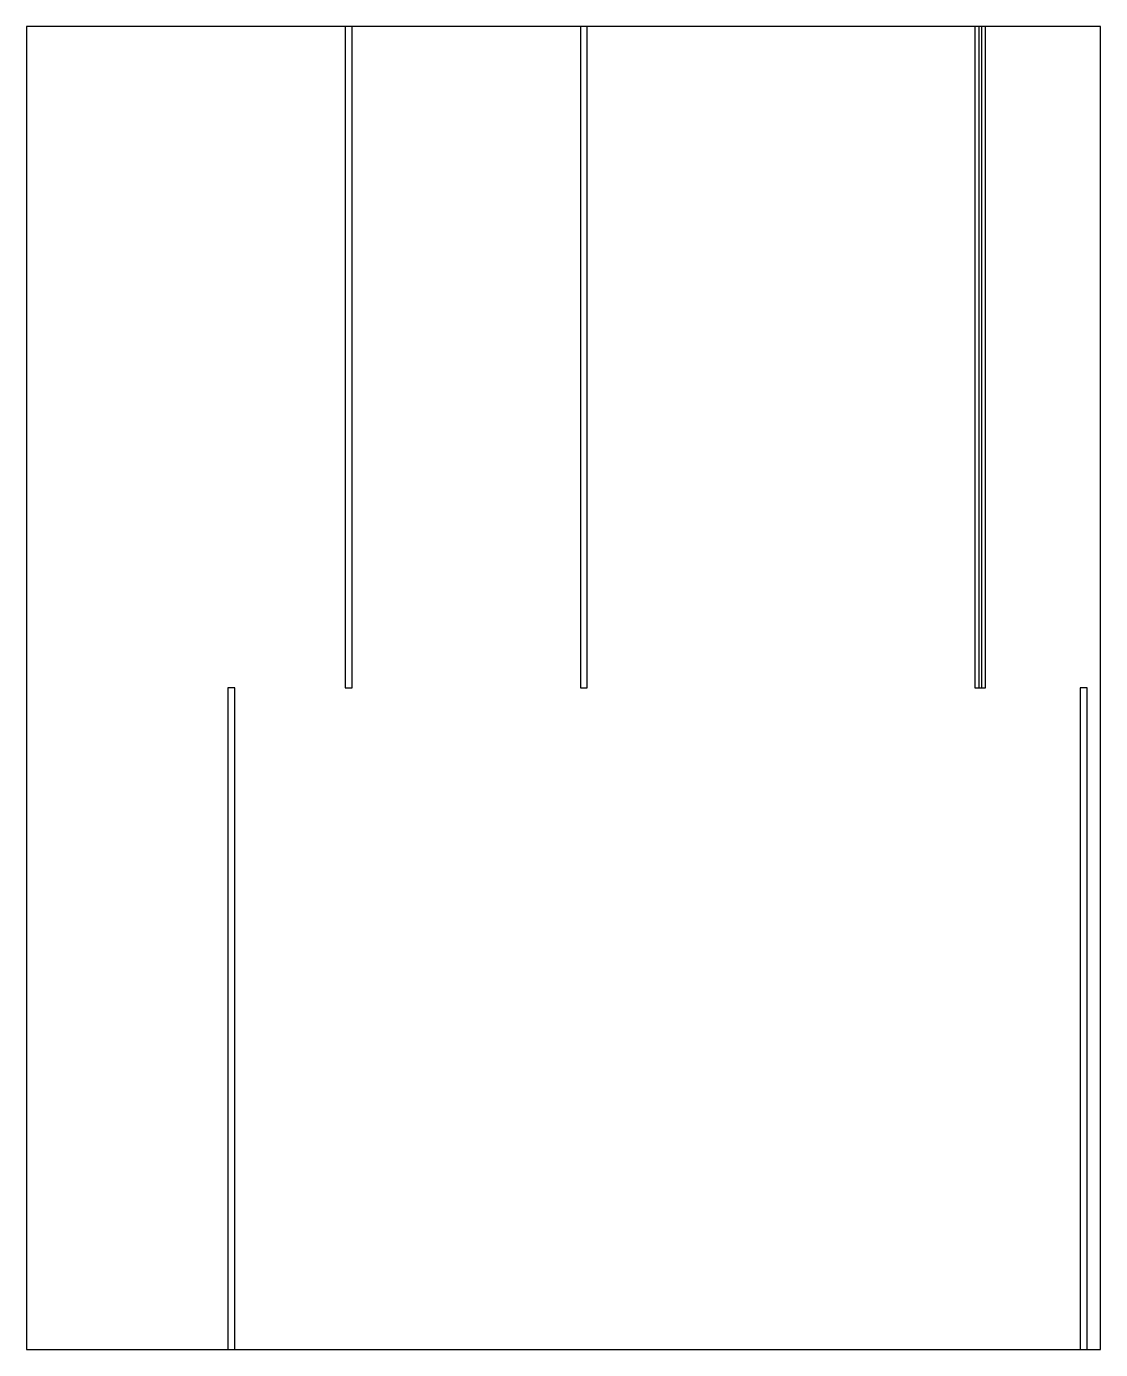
# Model space of a CAD drawing. Header units: millimetres. Extents: x 0 to 487, y 0 to 600.
import ezdxf

# ---------------------------------------------------------------- set-up
doc = ezdxf.new("R2010")
doc.units = ezdxf.units.MM
doc.layers.add('OUTLINE', color=5, linetype='Continuous')
doc.layers.add('SLOT', color=1, linetype='Continuous')

msp = doc.modelspace()

# ---------------------------------------------------------------- linework, layer by layer
at = {"layer": 'OUTLINE'}
msp.add_lwpolyline([(0, 0), (486.95, 0), (486.95, 600), (0, 600), (0, 0)], close=True, dxfattribs=at)
at = {"layer": 'SLOT'}
for points in [[(144.49, 300), (147.59, 300), (147.59, 600), (144.49, 600), (144.49, 300)], [(251.13, 300), (254.23, 300), (254.23, 600), (251.13, 600), (251.13, 300)], [(430, 300), (433.1, 300), (433.1, 600), (430, 600), (430, 300)], [(431.74, 300), (434.84, 300), (434.84, 600), (431.74, 600), (431.74, 300)], [(91.32, 0), (94.42, 0), (94.42, 300), (91.32, 300), (91.32, 0)], [(477.77, 0), (480.87, 0), (480.87, 300), (477.77, 300), (477.77, 0)]]:
    msp.add_lwpolyline(points, close=True, dxfattribs=at)

doc.saveas('drawing.dxf')
